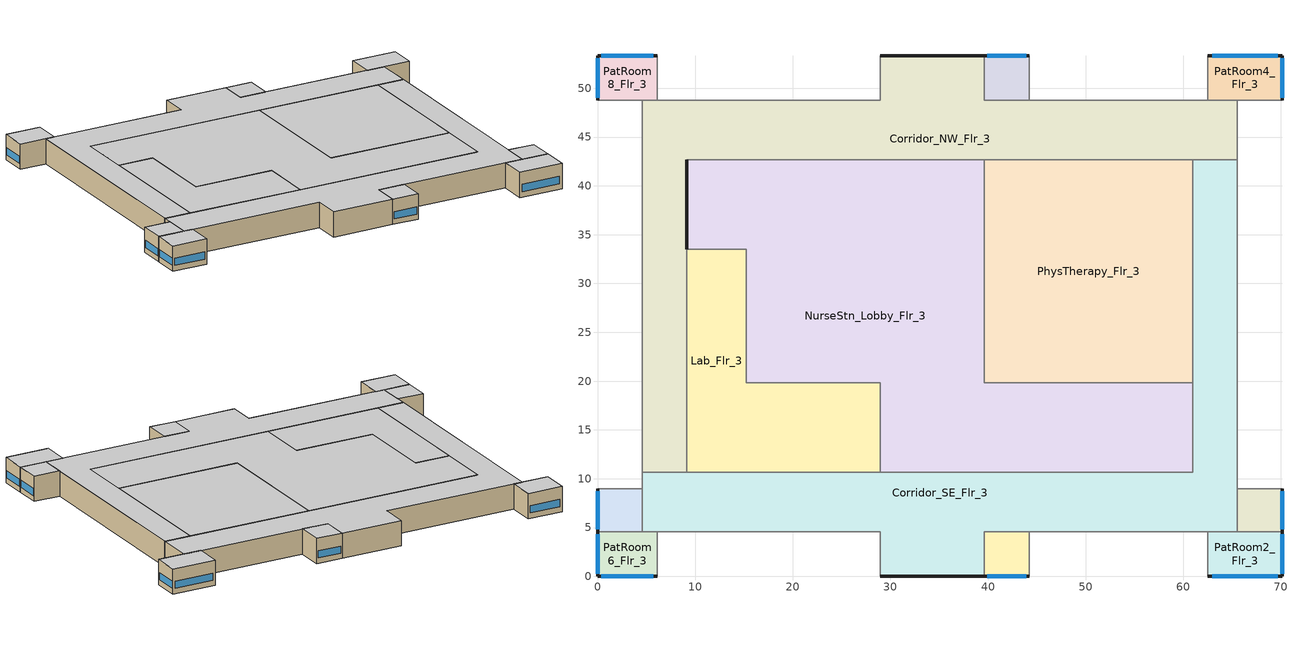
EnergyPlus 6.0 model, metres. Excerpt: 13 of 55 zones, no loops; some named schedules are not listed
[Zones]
PatRoom1_Mult10_Flr_3
 floor adiabatic (int_slab_floor): 44.2,4.57 44.2,0 39.62,0 39.62,4.57 z8.54
 wall outside (res_ext_wall): 39.62,0 44.2,0 z8.54:12.8
 wall adiabatic (int_wall): 44.2,0 44.2,4.57 39.62,4.57 39.62,0 z8.54:12.8
 window (Window_U_1.22_SHGC_0.25): 39.9,0 43.92,0 z9.45:10.67
 ceiling adiabatic (int_slab_ceiling): 39.62,4.57 39.62,0 44.2,0 44.2,4.57 z12.8
PatRoom2_Flr_3
 floor adiabatic (int_slab_floor): 70.1,4.57 70.1,0 62.48,0 62.48,4.57 z8.54
 wall outside (res_ext_wall): 62.48,0 70.1,0 70.1,4.57 z8.54:12.8
 wall adiabatic (int_wall): 70.1,4.57 62.48,4.57 62.48,0 z8.54:12.8
 window (Window_U_1.22_SHGC_0.25): 70.1,0.27 70.1,4.3 / 62.94,0 69.65,0 z9.45:10.67
 ceiling adiabatic (int_slab_ceiling): 62.48,4.57 62.48,0 70.1,0 70.1,4.57 z12.8
PatRoom3_Mult10_Flr_3
 floor adiabatic (int_slab_floor): 70.1,8.99 70.1,4.57 65.53,4.57 65.53,8.99 z8.54
 wall outside (res_ext_wall): 70.1,4.57 70.1,8.99 z8.54:12.8
 wall adiabatic (int_wall): 70.1,8.99 65.53,8.99 65.53,4.57 70.1,4.57 z8.54:12.8
 window (Window_U_1.22_SHGC_0.25): 70.1,4.84 70.1,8.73 z9.45:10.67
 ceiling adiabatic (int_slab_ceiling): 65.53,8.99 65.53,4.57 70.1,4.57 70.1,8.99 z12.8
PatRoom4_Flr_3
 floor adiabatic (int_slab_floor): 70.1,53.34 70.1,48.77 62.48,48.77 62.48,53.34 z8.54
 wall outside (res_ext_wall): 70.1,48.77 70.1,53.34 62.48,53.34 z8.54:12.8
 wall adiabatic (int_wall): 62.48,53.34 62.48,48.77 70.1,48.77 z8.54:12.8
 window (Window_U_1.22_SHGC_0.25): 69.65,53.34 62.94,53.34 / 70.1,49.04 70.1,53.07 z9.45:10.67
 ceiling adiabatic (int_slab_ceiling): 62.48,53.34 62.48,48.77 70.1,48.77 70.1,53.34 z12.8
PatRoom5_Mult10_Flr_3
 floor adiabatic (int_slab_floor): 44.2,53.34 44.2,48.77 39.62,48.77 39.62,53.34 z8.54
 wall outside (res_ext_wall): 44.2,53.34 39.62,53.34 z8.54:12.8
 wall adiabatic (int_wall): 39.62,53.34 39.62,48.77 44.2,48.77 44.2,53.34 z8.54:12.8
 window (Window_U_1.22_SHGC_0.25): 43.92,53.34 39.9,53.34 z9.45:10.67
 ceiling adiabatic (int_slab_ceiling): 39.62,53.34 39.62,48.77 44.2,48.77 44.2,53.34 z12.8
PhysTherapy_Flr_3
 floor adiabatic (int_slab_floor): 60.96,42.67 60.96,19.81 39.62,19.81 39.62,42.67 z8.54
 wall to Corridor_NW_Flr_3 (int_wall): 60.96,42.67 39.62,42.67 z8.54:12.8
 wall to Corridor_SE_Flr_3 (int_wall): 60.96,19.81 60.96,42.67 z8.54:12.8
 wall to NurseStn_Lobby_Flr_3 (int_wall): 39.62,42.67 39.62,19.81 60.96,19.81 z8.54:12.8
 ceiling adiabatic (int_slab_ceiling): 39.62,42.67 39.62,19.81 60.96,19.81 60.96,42.67 z12.8
PatRoom6_Flr_3
 floor adiabatic (int_slab_floor): 6.1,4.57 6.1,0 0,0 0,4.57 z8.54
 wall outside (res_ext_wall): 0,4.57 0,0 6.1,0 z8.54:12.8
 wall adiabatic (int_wall): 6.1,0 6.1,4.57 0,4.57 z8.54:12.8
 window (Window_U_1.22_SHGC_0.25): 0.37,0 5.73,0 / 0,4.3 0,0.27 z9.45:10.67
 ceiling adiabatic (int_slab_ceiling): 0,4.57 0,0 6.1,0 6.1,4.57 z12.8
PatRoom7_Mult10_Flr_3
 floor adiabatic (int_slab_floor): 4.57,8.99 4.57,4.57 0,4.57 0,8.99 z8.54
 wall outside (res_ext_wall): 0,8.99 0,4.57 z8.54:12.8
 wall adiabatic (int_wall): 0,4.57 4.57,4.57 4.57,8.99 0,8.99 z8.54:12.8
 window (Window_U_1.22_SHGC_0.25): 0,8.73 0,4.84 z9.45:10.67
 ceiling adiabatic (int_slab_ceiling): 0,8.99 0,4.57 4.57,4.57 4.57,8.99 z12.8
PatRoom8_Flr_3
 floor adiabatic (int_slab_floor): 6.1,53.34 6.1,48.77 0,48.77 0,53.34 z8.54
 wall outside (res_ext_wall): 6.1,53.34 0,53.34 0,48.77 z8.54:12.8
 wall adiabatic (int_wall): 0,48.77 6.1,48.77 6.1,53.34 z8.54:12.8
 window (Window_U_1.22_SHGC_0.25): 5.73,53.34 0.37,53.34 / 0,53.07 0,49.04 z9.45:10.67
 ceiling adiabatic (int_slab_ceiling): 0,53.34 0,48.77 6.1,48.77 6.1,53.34 z12.8
NurseStn_Lobby_Flr_3
 floor adiabatic (int_slab_floor): 9.14,42.67 39.62,42.67 39.62,19.81 60.96,19.81 60.96,10.67 28.96,10.67 28.96,19.81 15.24,19.81 15.24,33.53 9.14,33.53 z8.54
 wall outside (Air_Wall): 9.14,42.67 9.14,33.53 z8.54:12.8
 wall to Corridor_NW_Flr_3 (Air_Wall): 39.62,42.67 9.14,42.67 z8.54:12.8
 wall to Corridor_SE_Flr_3 (Air_Wall): 28.96,10.67 60.96,10.67 60.96,19.81 z8.54:12.8
 wall to Lab_Flr_3 (int_wall): 9.14,33.53 15.24,33.53 15.24,19.81 28.96,19.81 28.96,10.67 z8.54:12.8
 ceiling adiabatic (int_slab_ceiling): 9.14,42.67 9.14,33.53 15.24,33.53 15.24,19.81 28.96,19.81 28.96,10.67 60.96,10.67 60.96,19.81 39.62,19.81 39.62,42.67 z12.8
Lab_Flr_3
 floor adiabatic (int_slab_floor): 9.14,33.53 15.24,33.53 15.24,19.81 28.96,19.81 28.96,10.67 9.14,10.67 z8.54
 wall to Corridor_SE_Flr_3 (int_wall): 9.14,10.67 28.96,10.67 z8.54:12.8
 wall to Corridor_NW_Flr_3 (int_wall): 9.14,33.58 9.14,10.67 z8.54:12.8
 ceiling adiabatic (int_slab_ceiling): 9.14,33.53 9.14,10.67 28.96,10.67 28.96,19.81 15.24,19.81 15.24,33.53 z12.8
Corridor_SE_Flr_3
 floor adiabatic (int_slab_floor): 4.57,4.57 4.57,10.67 60.96,10.67 60.96,42.67 65.53,42.67 65.53,4.57 39.62,4.57 39.62,0 28.96,0 28.96,4.57 z8.54
 wall outside (res_ext_wall): 28.96,0 39.62,0 z8.54:12.8
 wall adiabatic (int_wall): 39.62,0 39.62,4.57 65.53,4.57 65.53,42.67 / 4.57,10.67 4.57,4.57 28.96,4.57 28.96,0 z8.54:12.8
 wall to Corridor_NW_Flr_3 (Air_Wall): 65.53,42.67 60.96,42.67 / 9.14,10.67 4.57,10.67 z8.54:12.8
 ceiling adiabatic (int_slab_ceiling): 4.57,4.57 28.96,4.57 28.96,0 39.62,0 39.62,4.57 65.53,4.57 65.53,42.67 60.96,42.67 60.96,10.67 4.57,10.67 z12.8
Corridor_NW_Flr_3
 floor adiabatic (int_slab_floor): 4.57,10.67 4.57,48.77 28.96,48.77 28.96,53.34 39.62,53.34 39.62,48.77 65.53,48.77 65.53,42.67 9.14,42.67 9.14,10.67 z8.54
 wall outside (Air_Wall): 9.14,33.58 9.14,42.67 z8.54:12.8
 wall outside (res_ext_wall): 39.62,53.34 28.96,53.34 z8.54:12.8
 wall adiabatic (int_wall): 65.53,42.67 65.53,48.77 39.62,48.77 39.62,53.34 / 28.96,53.34 28.96,48.77 4.57,48.77 4.57,10.67 z8.54:12.8
 ceiling adiabatic (int_slab_ceiling): 4.57,10.67 9.14,10.67 9.14,42.67 65.53,42.67 65.53,48.77 39.62,48.77 39.62,53.34 28.96,53.34 28.96,48.77 4.57,48.77 z12.8
[Building]
ASHRAE 90.1 Prototype:Hospital: -90, City, 0.04, 0.2, FullInteriorAndExterior, 25
[Site:Location]
Site:Location=MIAMI_FL_USA TMY2-12839; Latitude {N+ S-}=25.8; Longitude {W- E+}=-80.27; Time Zone Relative to GMT {GMT+/-}=-5; Elevation {m}=2
[SizingPeriod:DesignDay] Barometric Pressure {N/M**2}=101301; Rain {0-no,1-yes}=0; Snow on ground {0-no,1-yes}=0; Day of Month=21; Daylight Savings Time Indicator=0; Humidity Indicating Temperature Type=WetBulb
Name | Max Dry-Bulb {C} | Daily Temp Range {C} | WetBulb at Max {C} | Wind Speed {M/Sec} | Wind Direction {Degrees N=0, S=180} | Clearness {0.0 to 1.1} | Month | Day Type
MIAMI_FL_USA Heating 99.6% Conditions | 7.6 | 0 | 7.6 | 4.5 | 340 | 0 | 1 | WinterDesignDay
MIAMI_FL_USA Cooling .4% Conditions DB=>MWB | 32.8 | 6.3 | 25.2 | 0 | 0 | 1 | 7 | SummerDesignDay
[Site:WaterMainsTemperature]
Calculation Method=Correlation; Annual Average Outdoor Air Temperature {C},                        !- Annual Average Outdoor Air Temperature {C},                        !- Annual Average Outdoor Air Temperature {C}=24.31; Maximum Difference In Monthly Average Outdoor Air Temperatures {deltaC}!- Maximum Difference In Monthly Average Outdoor Air Temperatures {deltaC}!- Maximum Difference In Monthly Average Outdoor Air Temperatures {deltaC}=7.97
[Material]
Name | Roughness | Thickness {m} | Conductivity {W/m-K} | Density {kg/m3} | Specific Heat {J/kg-K} | Thermal Absorptance | Solar Absorptance | Visible Absorptance | Absorptance:Thermal | Absorptance:Solar | Absorptance:Visible
Std Wood 6inch | MediumSmooth | 0.15 | 0.12 | 540 | 1210 | 0.9 | 0.7 | 0.7
G01 13mm gypsum board | Smooth | 0.0127 | 0.16 | 800 | 1090 |  |  |  | 0.9 | 0.7 | 0.5
200mm Normalweight concrete wall | MediumRough | 0.2032 | 2.31 | 2322 | 832
100mm Normalweight concrete floor | MediumRough | 0.1016 | 2.31 | 2322 | 832
[Material:NoMass]
CP02 CARPET PAD: VeryRough, 0.21648, 0.9, 0.7, 0.8
Air_Wall_Material: Rough, 0.207949, 0.9, 0.7
Res_Exterior_Wall_Insulation: MediumSmooth, 0.849259, 0.9, 0.7, 0.7
[Construction]
InteriorFurnishings: Std Wood 6inch
Air_Wall: Air_Wall_Material
int_wall: G01 13mm gypsum board, G01 13mm gypsum board
int_slab_floor: 100mm Normalweight concrete floor, CP02 CARPET PAD
int_slab_ceiling: CP02 CARPET PAD, 100mm Normalweight concrete floor
res_ext_wall: 200mm Normalweight concrete wall, Res_Exterior_Wall_Insulation, G01 13mm gypsum board
Window_U_1.22_SHGC_0.25: ECREF-1 COLORED 6MM
[WindowMaterial:Glazing]
ECREF-1 COLORED 6MM: Optical Data Type=SpectralAverage; Thickness {m}=0.006; Solar Transmittance at Normal Incidence=0.099; Front Side Solar Reflectance at Normal Incidence=0.219; Back Side Solar Reflectance at Normal Incidence=0.219; Visible Transmittance at Normal Incidence=0.155; Front Side Visible Reflectance at Normal Incidence=0.073; Back Side Visible Reflectance at Normal Incidence=0.073; Infrared Transmittance at Normal Incidence=0; Front Side Infrared Hemispherical Emissivity=0.84; Back Side Infrared Hemispherical Emissivity=0.84; Conductivity {W/m-K}=0.9
[SurfaceProperty:OtherSideCoefficients] Combined Convective Radiative Film Coefficient=0; Constant Temperature=1; Constant Temperature Coefficient=1; External Dry-Bulb Temperature Coefficient=0; Ground Temperature Coefficient=0; Wind Speed Coefficient=0; Zone Air Temperature Coefficient=0; Sinusoidal Variation of Constant Temperature Coefficient=No; Period of Sinusoidal Variation=24
Name | Constant Temperature Schedule
surfPropOthSdCoefBasementAvgWall | scheduleOSCBasementWallSurfaceTemp
surfPropOthSdCoefBasementAvgFloor | scheduleOSCBasementFloorTemp
surfPropOthSdCoefBasementUpperWall | scheduleOSCBasementUpperWallTemp
surfPropOthSdCoefBasementLowerWall | scheduleOSCBasementLowerWallTemp
[Zone] Type=1; Ceiling Height {m}=4.2683; Part of Total Floor Area=YES
Name | Multiplier | Volume {m3}
PatRoom1_Mult10_Flr_3; PatRoom5_Mult10_Flr_3 | 10 | 89.21
PatRoom2_Flr_3; PatRoom4_Flr_3 | 1 | 148.71
PatRoom3_Mult10_Flr_3; PatRoom7_Mult10_Flr_3 | 10 | 86.26
PhysTherapy_Flr_3 | 1 | 2081.82
PatRoom6_Flr_3; PatRoom8_Flr_3 | 1 | 118.96
NurseStn_Lobby_Flr_3 | 1 | 3866.25
Lab_Flr_3 | 1 | 1129.43
Corridor_SE_Flr_3; Corridor_NW_Flr_3 | 1 | 2418.88
[InternalMass] Construction=InteriorFurnishings
Name | Zone | Surface Area {m2}
PatRoom1_Mult10_Flr_3_InternalMass_1 | PatRoom1_Mult10_Flr_3 | 41.8064
PatRoom2_Flr_3_InternalMass_1 | PatRoom2_Flr_3 | 69.6773
PatRoom3_Mult10_Flr_3_InternalMass_1 | PatRoom3_Mult10_Flr_3 | 40.4165
PatRoom4_Flr_3_InternalMass_1 | PatRoom4_Flr_3 | 69.6773
PatRoom5_Mult10_Flr_3_InternalMass_1 | PatRoom5_Mult10_Flr_3 | 41.8064
PhysTherapy_Flr_3_InternalMass_1 | PhysTherapy_Flr_3 | 975.4819
PatRoom6_Flr_3_InternalMass_1 | PatRoom6_Flr_3 | 55.7418
PatRoom7_Mult10_Flr_3_InternalMass_1 | PatRoom7_Mult10_Flr_3 | 40.4165
PatRoom8_Flr_3_InternalMass_1 | PatRoom8_Flr_3 | 55.7418
NurseStn_Lobby_Flr_3_InternalMass_1 | NurseStn_Lobby_Flr_3 | 1811.61
Lab_Flr_3_InternalMass_1 | Lab_Flr_3 | 529.5473
Corridor_SE_Flr_3_InternalMass_1 | Corridor_SE_Flr_3 | 1133.42
Corridor_NW_Flr_3_InternalMass_1 | Corridor_NW_Flr_3 | 1133.42
[People] Number of People Calculation Method=People; Fraction Radiant=0.3; Sensible Heat Fraction=AUTOCALCULATE; Activity Level Schedule=ACTIVITY_SCH; Enable ASHRAE 55 Comfort Warnings=No; Mean Radiant Temperature Calculation Type=ZoneAveraged; Work Efficiency Schedule=WORK_EFF_SCH; Clothing Insulation Schedule=CLOTHING_SCH; Air Velocity Schedule=AIR_VELO_SCH; Thermal Comfort Model 1 Type=FANGER
Name | Zone or ZoneList | Number of People Schedule | Number of People
PatRoom1_Mult10_Flr_3 | PatRoom1_Mult10_Flr_3 | BLDG_OCC_EXTD_SCH | 1.1244
PatRoom2_Flr_3 | PatRoom2_Flr_3 | BLDG_OCC_EXTD_SCH | 1.8744
PatRoom3_Mult10_Flr_3 | PatRoom3_Mult10_Flr_3 | BLDG_OCC_EXTD_SCH | 1.0873
PatRoom4_Flr_3 | PatRoom4_Flr_3 | BLDG_OCC_EXTD_SCH | 1.8744
PatRoom5_Mult10_Flr_3 | PatRoom5_Mult10_Flr_3 | BLDG_OCC_EXTD_SCH | 1.1244
PhysTherapy_Flr_3 | PhysTherapy_Flr_3 | BLDG_OCC_SCH | 26.2404
PatRoom6_Flr_3 | PatRoom6_Flr_3 | BLDG_OCC_EXTD_SCH | 1.4994
PatRoom7_Mult10_Flr_3 | PatRoom7_Mult10_Flr_3 | BLDG_OCC_EXTD_SCH | 1.0873
PatRoom8_Flr_3 | PatRoom8_Flr_3 | BLDG_OCC_EXTD_SCH | 1.4994
NurseStn_Lobby_Flr_3 | NurseStn_Lobby_Flr_3 | BLDG_OCC_EXTD_SCH | 12.9952
Lab_Flr_3 | Lab_Flr_3 | BLDG_OCC_SCH | 14.2446
Corridor_SE_Flr_3 | Corridor_SE_Flr_3 | BLDG_OCC_EXTD_SCH | 6.0978
Corridor_NW_Flr_3 | Corridor_NW_Flr_3 | BLDG_OCC_EXTD_SCH | 6.0978
[Lights] Design Level Calculation Method=Watts/Area; Return Air Fraction=0; Fraction Radiant=0.7; Fraction Visible=0.2; Fraction Replaceable=1; Return Air Fraction Calculated from Plenum Temperature=No
Name | Zone or ZoneList | Schedule | Watts per Zone Floor Area {W/m2},                        !- Watts per Zone Floor Area {W/m2},                        !- Watts per Zone Floor Area {W/m2}
PatRoom1_Mult10_Flr_3_Lights | PatRoom1_Mult10_Flr_3 | BLDG_LIGHT_EXTD_SCH | 6.33348
PatRoom2_Flr_3_Lights | PatRoom2_Flr_3 | BLDG_LIGHT_EXTD_SCH | 6.33348
PatRoom3_Mult10_Flr_3_Lights | PatRoom3_Mult10_Flr_3 | BLDG_LIGHT_EXTD_SCH | 6.33348
PatRoom4_Flr_3_Lights | PatRoom4_Flr_3 | BLDG_LIGHT_EXTD_SCH | 6.33348
PatRoom5_Mult10_Flr_3_Lights | PatRoom5_Mult10_Flr_3 | BLDG_LIGHT_EXTD_SCH | 6.33348
PhysTherapy_Flr_3_Lights | PhysTherapy_Flr_3 | BLDG_LIGHT_SCH | 9.45502
PatRoom6_Flr_3_Lights | PatRoom6_Flr_3 | BLDG_LIGHT_EXTD_SCH | 6.33348
PatRoom7_Mult10_Flr_3_Lights | PatRoom7_Mult10_Flr_3 | BLDG_LIGHT_EXTD_SCH | 6.33348
PatRoom8_Flr_3_Lights | PatRoom8_Flr_3 | BLDG_LIGHT_EXTD_SCH | 6.33348
NurseStn_Lobby_Flr_3_Lights | NurseStn_Lobby_Flr_3 | BLDG_LIGHT_EXTD_SCH | 9.21821
Lab_Flr_3_Lights | Lab_Flr_3 | BLDG_LIGHT_SCH | 19.1425
Corridor_SE_Flr_3_Lights | Corridor_SE_Flr_3 | BLDG_LIGHT_EXTD_SCH | 9.09658
Corridor_NW_Flr_3_Lights | Corridor_NW_Flr_3 | BLDG_LIGHT_EXTD_SCH | 9.09658
[ElectricEquipment] Design Level Calculation Method=EquipmentLevel; Fraction Latent=0; Fraction Radiant=0.5; Fraction Lost=0
Name | Zone or ZoneList | Schedule | Design Level {W} | Schedule Name,                        !- Schedule Name,                        !- Schedule
PatRoom1_Mult10_Flr_3_MiscPlug_Equip | PatRoom1_Mult10_Flr_3 | BLDG_EQUIP_EXTD_SCH | 449.8365
PatRoom2_Flr_3_MiscPlug_Equip | PatRoom2_Flr_3 | BLDG_EQUIP_EXTD_SCH | 749.7275
PatRoom3_Mult10_Flr_3_MiscPlug_Equip | PatRoom3_Mult10_Flr_3 | BLDG_EQUIP_EXTD_SCH | 434.8813
PatRoom4_Flr_3_MiscPlug_Equip | PatRoom4_Flr_3 | BLDG_EQUIP_EXTD_SCH | 749.7275
PatRoom5_Mult10_Flr_3_MiscPlug_Equip | PatRoom5_Mult10_Flr_3 | BLDG_EQUIP_EXTD_SCH | 449.8365
PhysTherapy_Flr_3_MiscPlug_Equip | PhysTherapy_Flr_3 |  | 7872.14 | BLDG_EQUIP_SCH_ADV
PatRoom6_Flr_3_MiscPlug_Equip | PatRoom6_Flr_3 | BLDG_EQUIP_EXTD_SCH | 599.782
PatRoom7_Mult10_Flr_3_MiscPlug_Equip | PatRoom7_Mult10_Flr_3 | BLDG_EQUIP_EXTD_SCH | 434.8813
PatRoom8_Flr_3_MiscPlug_Equip | PatRoom8_Flr_3 | BLDG_EQUIP_EXTD_SCH | 599.782
NurseStn_Lobby_Flr_3_MiscPlug_Equip | NurseStn_Lobby_Flr_3 | BLDG_EQUIP_EXTD_SCH | 10136
Lab_Flr_3_MiscPlug_Equip | Lab_Flr_3 |  | 11395.9 | BLDG_EQUIP_SCH_ADV
[Exterior:FuelEquipment] Fuel Use Type=Electricity
Name | Schedule | Design Level {W} | Schedule Name,                        !- Schedule Name,                        !- Schedule | Design Level {W},                        !- Design Level {W},                        !- Design Level {W}
Elevators | BLDG_ELEVATORS | 162963
Elevators_Lights_Fan |  |  | ELEV_LIGHT_FAN_SCH_ADD_DF | 847.2
[Exterior:Lights]
Exterior_Lights: Schedule=Always_On; Design Level {W},                        !- Design Level {W},                        !- Design Level {W}=13088; Control Option=AstronomicalClock
[ZoneInfiltration:DesignFlowRate] Schedule=INFIL_SCH_PNNL; Design Flow Rate Calculation Method=Flow/ExteriorArea; Flow per Exterior Surface Area {m3/s-m2},                        !- Flow per Exterior Surface Area {m3/s-m2},                        !- Flow per Exterior Surface Area {m3/s-m2}=0.00056896; Constant Term Coefficient=0; Temperature Term Coefficient=0; Velocity Term Coefficient=0.224; Velocity Squared Term Coefficient=0
Name | Zone or ZoneList
PatRoom1_Mult10_Flr_3_Infiltration | PatRoom1_Mult10_Flr_3
PatRoom2_Flr_3_Infiltration | PatRoom2_Flr_3
PatRoom3_Mult10_Flr_3_Infiltration | PatRoom3_Mult10_Flr_3
PatRoom4_Flr_3_Infiltration | PatRoom4_Flr_3
PatRoom5_Mult10_Flr_3_Infiltration | PatRoom5_Mult10_Flr_3
PhysTherapy_Flr_3_Infiltration | PhysTherapy_Flr_3
PatRoom6_Flr_3_Infiltration | PatRoom6_Flr_3
PatRoom7_Mult10_Flr_3_Infiltration | PatRoom7_Mult10_Flr_3
PatRoom8_Flr_3_Infiltration | PatRoom8_Flr_3
NurseStn_Lobby_Flr_3_Infiltration | NurseStn_Lobby_Flr_3
Lab_Flr_3_Infiltration | Lab_Flr_3
Corridor_SE_Flr_3_Infiltration | Corridor_SE_Flr_3
Corridor_NW_Flr_3_Infiltration | Corridor_NW_Flr_3
[Schedule:Compact]
scheduleOSCBasementWallSurfaceTemp: Temperature, Through:   1/31, For:AllDays, Until:24:00, 23.8, Through:   2/28, For:AllDays, Until:24:00, 23.84, Through:   3/31, For:AllDays, Until:24:00, 24.04, Through:   4/30, For:AllDays, Until:24:00, 24.66, Through:   5/31, For:AllDays, Until:24:00, 25.13, Through:   6/30, For:AllDays, Until:24:00, 27.69, Through:   7/31, For:AllDays, Until:24:00, 28.18, Through:   8/31, For:AllDays, Until:24:00, 28.14, Through:   9/30, For:AllDays, Until:24:00, 28.01, Through:  10/31, For:AllDays, Until:24:00, 25.56, Through:  11/30, For:AllDays, Until:24:00, 24.68, Through:  12/31, For:AllDays, Until:24:00, 24.08
scheduleOSCBasementFloorTemp: Temperature, Through:   1/31, For:AllDays, Until:24:00, 21.22, Through:   2/28, For:AllDays, Until:24:00, 21.21, Through:   3/31, For:AllDays, Until:24:00, 21.2, Through:   4/30, For:AllDays, Until:24:00, 21.19, Through:   5/31, For:AllDays, Until:24:00, 21.19, Through:   6/30, For:AllDays, Until:24:00, 23.59, Through:   7/31, For:AllDays, Until:24:00, 23.96, Through:   8/31, For:AllDays, Until:24:00, 24.02, Through:   9/30, For:AllDays, Until:24:00, 24.05, Through:  10/31, For:AllDays, Until:24:00, 21.57, Through:  11/30, For:AllDays, Until:24:00, 21.28, Through:  12/31, For:AllDays, Until:24:00, 21.24
scheduleOSCBasementUpperWallTemp: Temperature, Through:   1/31, For:AllDays, Until:24:00, 24.57, Through:   2/28, For:AllDays, Until:24:00, 24.7, Through:   3/31, For:AllDays, Until:24:00, 25.03, Through:   4/30, For:AllDays, Until:24:00, 26.07, Through:   5/31, For:AllDays, Until:24:00, 26.79, Through:   6/30, For:AllDays, Until:24:00, 29.52, Through:   7/31, For:AllDays, Until:24:00, 29.94, Through:   8/31, For:AllDays, Until:24:00, 29.8, Through:   9/30, For:AllDays, Until:24:00, 29.53, Through:  10/31, For:AllDays, Until:24:00, 26.89, Through:  11/30, For:AllDays, Until:24:00, 25.74, Through:  12/31, For:AllDays, Until:24:00, 24.87
scheduleOSCBasementLowerWallTemp: Temperature, Through:   1/31, For:AllDays, Until:24:00, 23.05, Through:   2/28, For:AllDays, Until:24:00, 23.01, Through:   3/31, For:AllDays, Until:24:00, 23.07, Through:   4/30, For:AllDays, Until:24:00, 23.29, Through:   5/31, For:AllDays, Until:24:00, 23.53, Through:   6/30, For:AllDays, Until:24:00, 25.91, Through:   7/31, For:AllDays, Until:24:00, 26.47, Through:   8/31, For:AllDays, Until:24:00, 26.53, Through:   9/30, For:AllDays, Until:24:00, 26.54, Through:  10/31, For:AllDays, Until:24:00, 24.28, Through:  11/30, For:AllDays, Until:24:00, 23.65, Through:  12/31, For:AllDays, Until:24:00, 23.31
BLDG_OCC_SCH: Through: 12/31, For: Weekdays, Until: 07:00, 0, Until: 08:00, 0.1, Until: 09:00, 0.5, Until: 17:00, 0.8, Until: 18:00, 0.5, Until: 20:00, 0.3, Until: 22:00, 0.2, Until: 24:00, 0, For: SummerDesignDay, Until: 24:00, 1, For: WinterDesignDay, Until: 24:00, 0, For: Saturday, Until: 07:00, 0, Until: 08:00, 0.1, Until: 09:00, 0.3, Until: 17:00, 0.4, Until: 19:00, 0.1, Until: 24:00, 0, For: Sunday Holidays AllOtherDays, Until: 08:00, 0, Until: 16:00, 0.05, Until: 24:00, 0
BLDG_OCC_EXTD_SCH: Through: 12/31, For: Weekdays, Until: 07:00, 0.4, Until: 08:00, 0.5, Until: 09:00, 0.6, Until: 17:00, 0.8, Until: 18:00, 0.6, Until: 20:00, 0.5, Until: 24:00, 0.4, For: SummerDesignDay, Until: 24:00, 1, For: WinterDesignDay, Until: 24:00, 0, For: Saturday, Until: 07:00, 0.4, Until: 08:00, 0.5, Until: 17:00, 0.6, Until: 19:00, 0.5, Until: 24:00, 0.4, For: Sunday Holidays AllOtherDays, Until: 08:00, 0.4, Until: 16:00, 0.6, Until: 24:00, 0.4
ACTIVITY_SCH: Through: 12/31, For: AllDays, Until: 24:00, 120
WORK_EFF_SCH: Through: 12/31, For: AllDays, Until: 24:00, 0
AIR_VELO_SCH: Through: 12/31, For: AllDays, Until: 24:00, 0.2
CLOTHING_SCH: Through: 04/30, For: AllDays, Until: 24:00, 1, Through: 09/30, For: AllDays, Until: 24:00, 0.5, Through: 12/31, For: AllDays, Until: 24:00, 1
